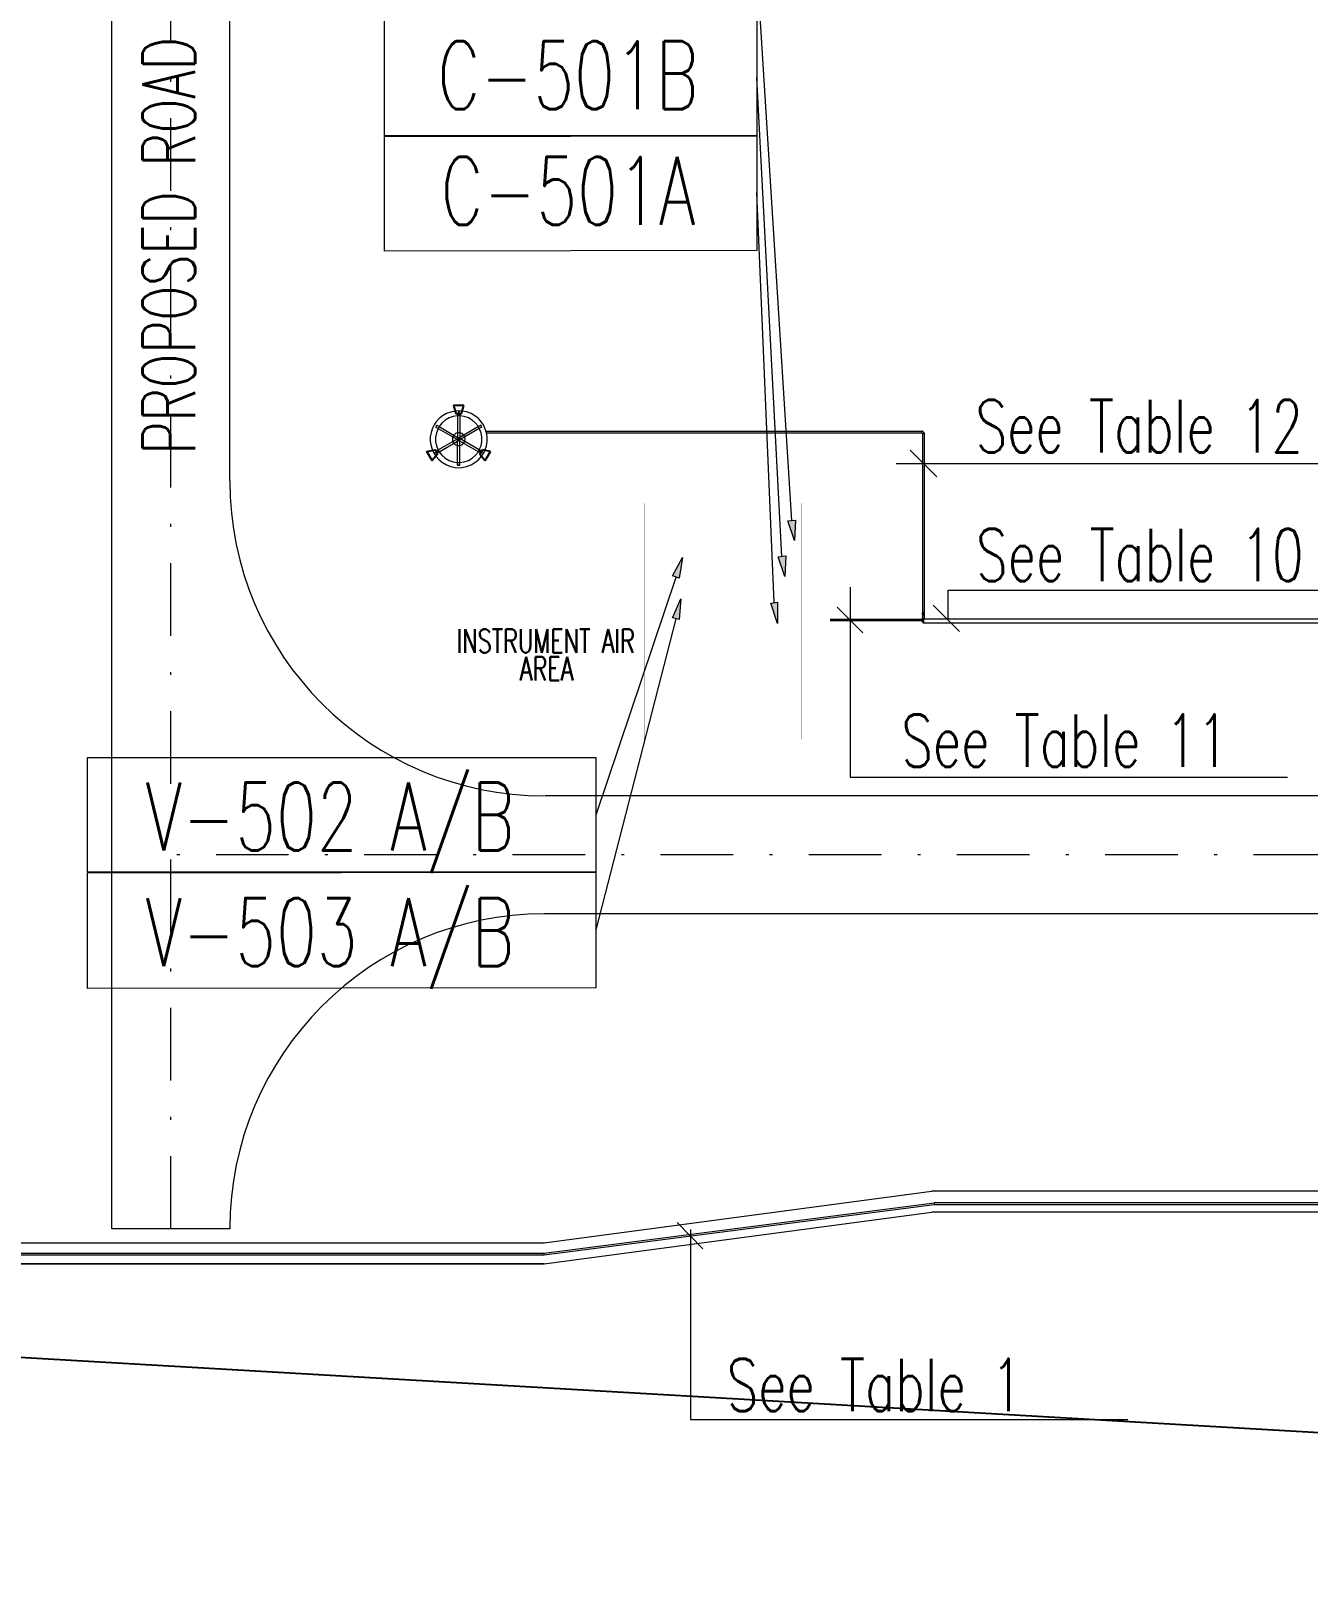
# Model space of a CAD drawing. Header units: inches. Extents: x -1128 to 651, y 96 to 845.
# Drawn here: x -1022.3 to -978.3, y 668.3 to 721.1 of the extents above; entities that cross this region are included whole.
import ezdxf
from ezdxf.enums import TextEntityAlignment as Align

# ---------------------------------------------------------------- set-up
doc = ezdxf.new("R2010")
doc.units = ezdxf.units.IN
doc.header["$MEASUREMENT"] = 0
doc.linetypes.add('DASHDOT', pattern=[1, 0.5, -0.25, 0, -0.25])
for name, color, linetype in [('Background Stuff', 253, 'Continuous'), ('Cable Trench', 2, 'Continuous'), ('Layer 1', 7, 'Continuous')]:
    doc.layers.add(name, color=color, linetype=linetype)
for name, color, linetype, lineweight in [('Cables', 7, 'Continuous', 0), ('Labels', 7, 'Continuous', 0), ('Layout', 6, 'Continuous', 18)]:
    doc.layers.add(name, color=color, linetype=linetype, lineweight=lineweight)
doc.styles.add('HZTXT', font='txt_qlt.shx', dxfattribs={"width": 0.7, "bigfont": 'hztxt.shx'})

# ---------------------------------------------------------------- blocks, each defined once
blk = doc.blocks.new('Tower Light')
for p, q in [((0.045, 0.248), (-0.03, 0.248)), ((-0.03, 0.248), (-0.012, 0.191)), ((0.027, 0.191), (0.045, 0.248)), ((-0.012, 0.191), (0.027, 0.191)), ((0.181, -0.074), (0.16, -0.105)), ((0.16, -0.105), (0.2, -0.15)), ((0.237, -0.085), (0.181, -0.074)), ((0.2, -0.15), (0.237, -0.085))]:
    blk.add_line(p, q)
blk.add_lwpolyline([(-0.145, -0.105), (-0.185, -0.15), (-0.222, -0.085), (-0.163, -0.074), (-0.145, -0.105)])
at = {"layer": 'Layer 1', "lineweight": 5}
for points in [[(-0.157, 0.128), (-0.17, 0.108)], [(-0.017, 0.208), (-0.05, 0.201), (-0.08, 0.19), (-0.11, 0.173), (-0.135, 0.153), (-0.157, 0.128)], [(0.008, 0.173), (0, 0.173), (-0.032, 0.168), (-0.062, 0.158), (-0.09, 0.141), (-0.115, 0.12), (-0.135, 0.095), (-0.138, 0.088)], [(0.008, 0.21), (-0.017, 0.208)], [(0, 0.191), (0, 0.005)], [(0.032, 0.208), (0.008, 0.21)], [(0.153, 0.088), (0.15, 0.095), (0.13, 0.12), (0.105, 0.141), (0.078, 0.158), (0.047, 0.168), (0.015, 0.173), (0.008, 0.173)], [(0.015, 0.191), (0.015, 0.005)], [(0.173, 0.128), (0.15, 0.153), (0.125, 0.173), (0.097, 0.19), (0.065, 0.203), (0.032, 0.208)], [(0.187, 0.108), (0.173, 0.128)], [(-0.182, 0.085), (-0.192, 0.053), (-0.198, 0.021), (-0.198, -0.012), (-0.192, -0.045), (-0.182, -0.077)], [(-0.17, 0.108), (-0.182, 0.085)], [(-0.138, 0.088), (-0.142, 0.081), (-0.153, 0.051), (-0.16, 0.02), (-0.16, -0.012), (-0.153, -0.044), (-0.142, -0.074), (-0.138, -0.08)], [(-0.158, 0.091), (-0.142, 0.081), (-0.007, 0.005), (0.003, -0.002)], [(-0.158, -0.084), (-0.142, -0.074), (-0.007, 0.005), (0.003, 0.011)], [(-0.15, 0.105), (-0.135, 0.095), (0, 0.016), (0.012, 0.011)], [(0.055, 0.005), (0.052, 0.021), (0.043, 0.033), (0.032, 0.045), (0.015, 0.05), (0, 0.05), (-0.015, 0.045), (-0.028, 0.033), (-0.037, 0.021), (-0.038, 0.005), (-0.037, -0.012), (-0.028, -0.025), (-0.015, -0.037), (0, -0.042), (0.015, -0.042), (0.032, -0.037), (0.043, -0.025), (0.052, -0.012), (0.055, 0.005)], [(-0.037, 0.021), (-0.038, 0.005), (-0.037, -0.012)], [(-0.028, 0.033), (-0.037, 0.021)], [(0, 0.05), (-0.015, 0.045), (-0.028, 0.033)], [(0.017, 0.005), (0.015, 0.011), (0.008, 0.013), (0.002, 0.011), (-0.002, 0.005), (0.002, -0.002), (0.008, -0.005), (0.015, -0.002), (0.017, 0.005), (0.015, 0.011), (0.008, 0.013), (0.002, 0.011), (-0.002, 0.005), (0.002, -0.002), (0.008, -0.005), (0.015, -0.002), (0.017, 0.005)], [(0.015, 0.05), (0, 0.05)], [(0, -0.184), (0, 0.005)], [(0.167, 0.105), (0.15, 0.095), (0.015, 0.016), (0.003, 0.011)], [(0.173, 0.091), (0.157, 0.081), (0.023, 0.005), (0.012, -0.002)], [(0.173, -0.084), (0.157, -0.074), (0.023, 0.005), (0.012, 0.011)], [(0.043, 0.033), (0.032, 0.045), (0.015, 0.05)], [(0.015, -0.184), (0.015, 0.005)], [(0.052, 0.021), (0.043, 0.033)], [(0.052, -0.012), (0.055, 0.005), (0.052, 0.021)], [(0.153, -0.08), (0.157, -0.074), (0.17, -0.044), (0.175, -0.012), (0.175, 0.02), (0.17, 0.051), (0.157, 0.081), (0.153, 0.088)], [(0.197, 0.085), (0.187, 0.108)], [(0.197, -0.077), (0.208, -0.045), (0.213, -0.012), (0.213, 0.021), (0.208, 0.053), (0.197, 0.085)], [(-0.182, -0.077), (-0.17, -0.099)], [(-0.17, -0.099), (-0.157, -0.119)], [(-0.15, -0.095), (-0.135, -0.087), (0, -0.009), (0.012, -0.002)], [(-0.138, -0.08), (-0.135, -0.087), (-0.115, -0.112), (-0.09, -0.134), (-0.062, -0.149), (-0.032, -0.16), (0, -0.164), (0.008, -0.165)], [(-0.037, -0.012), (-0.028, -0.025)], [(-0.028, -0.025), (-0.015, -0.037), (0, -0.042)], [(0, -0.042), (0.008, -0.042)], [(0.167, -0.095), (0.15, -0.087), (0.015, -0.009), (0.003, -0.002)], [(0.008, -0.042), (0.015, -0.042)], [(0.008, -0.165), (0.015, -0.164), (0.047, -0.16), (0.078, -0.149), (0.105, -0.134), (0.13, -0.112), (0.15, -0.087), (0.153, -0.08)], [(0.015, -0.042), (0.032, -0.037), (0.043, -0.025)], [(0.043, -0.025), (0.052, -0.012)], [(0.187, -0.099), (0.17, -0.09), (0.155, -0.08), (0.153, -0.08), (0.187, -0.099), (0.17, -0.09), (0.155, -0.08), (0.153, -0.08), (0.187, -0.099)], [(0.173, -0.119), (0.187, -0.099)], [(0.187, -0.099), (0.197, -0.077)], [(-0.157, -0.119), (-0.135, -0.144), (-0.11, -0.165), (-0.08, -0.182), (-0.05, -0.194), (-0.017, -0.2)], [(-0.017, -0.2), (0.008, -0.202)], [(0.008, -0.202), (0.032, -0.2)], [(0.032, -0.2), (0.065, -0.194), (0.097, -0.182), (0.125, -0.165), (0.15, -0.144), (0.173, -0.119)]]:
    blk.add_lwpolyline(points, dxfattribs=at)
for points, knots in [([(-0.012, 0.191), (-0.012, 0.191), (-0.03, 0.248), (-0.03, 0.248), (-0.03, 0.248), (-0.012, 0.191), (-0.012, 0.191)], [0, 0, 0, 0, 1, 1, 1, 2, 2, 2, 2]), ([(-0.03, 0.248), (-0.03, 0.248), (0.045, 0.248), (0.045, 0.248), (0.045, 0.248), (-0.03, 0.248), (-0.03, 0.248)], [0, 0, 0, 0, 1, 1, 1, 2, 2, 2, 2]), ([(0.045, 0.248), (0.045, 0.248), (-0.03, 0.248), (-0.03, 0.248), (-0.03, 0.248), (0.045, 0.248), (0.045, 0.248)], [0, 0, 0, 0, 1, 1, 1, 2, 2, 2, 2]), ([(-0.03, 0.248), (-0.03, 0.248), (-0.012, 0.191), (-0.012, 0.191), (-0.012, 0.191), (-0.03, 0.248), (-0.03, 0.248)], [0, 0, 0, 0, 1, 1, 1, 2, 2, 2, 2]), ([(0.027, 0.191), (0.027, 0.191), (0.045, 0.248), (0.045, 0.248), (0.045, 0.248), (0.027, 0.191), (0.027, 0.191)], [0, 0, 0, 0, 1, 1, 1, 2, 2, 2, 2]), ([(0.045, 0.248), (0.045, 0.248), (0.027, 0.191), (0.027, 0.191), (0.027, 0.191), (0.045, 0.248), (0.045, 0.248)], [0, 0, 0, 0, 1, 1, 1, 2, 2, 2, 2]), ([(-0.012, 0.191), (-0.012, 0.191), (0.027, 0.191), (0.027, 0.191), (0.027, 0.191), (-0.012, 0.191), (-0.012, 0.191)], [0, 0, 0, 0, 1, 1, 1, 2, 2, 2, 2]), ([(0.027, 0.191), (0.027, 0.191), (-0.012, 0.191), (-0.012, 0.191), (-0.012, 0.191), (0.027, 0.191), (0.027, 0.191)], [0, 0, 0, 0, 1, 1, 1, 2, 2, 2, 2]), ([(0.008, 0.191), (0.008, 0.191), (0.015, 0.191), (0.015, 0.191), (0.015, 0.191), (0, 0.191), (0, 0.191), (0, 0.191), (0.015, 0.191), (0.015, 0.191), (0.015, 0.191), (0, 0.191), (0, 0.191), (0, 0.191), (0.008, 0.191), (0.008, 0.191)], [0, 0, 0, 0, 1, 1, 1, 2, 2, 2, 3, 3, 3, 4, 4, 4, 5, 5, 5, 5]), ([(0.008, 0.21), (0.008, 0.21), (0.008, 0.173), (0.008, 0.173), (0.008, 0.173), (0.008, 0.21), (0.008, 0.21), (0.008, 0.21), (0.008, 0.173), (0.008, 0.173), (0.008, 0.173), (0.008, 0.21), (0.008, 0.21)], [0, 0, 0, 0, 1, 1, 1, 2, 2, 2, 3, 3, 3, 4, 4, 4, 4]), ([(-0.15, 0.105), (-0.15, 0.105), (-0.158, 0.091), (-0.158, 0.091), (-0.158, 0.091), (-0.15, 0.105), (-0.15, 0.105)], [0, 0, 0, 0, 1, 1, 1, 2, 2, 2, 2]), ([(0.008, 0.005), (0.008, 0.005), (0.003, 0.011), (0.003, 0.011), (0.003, 0.011), (0.012, -0.002), (0.012, -0.002), (0.012, -0.002), (0.008, 0.005), (0.008, 0.005), (0.008, 0.005), (0.012, -0.002), (0.012, -0.002), (0.012, -0.002), (0.003, 0.011), (0.003, 0.011), (0.003, 0.011), (0.008, 0.005), (0.008, 0.005), (0.008, 0.005), (0.003, -0.002), (0.003, -0.002), (0.003, -0.002), (0.012, 0.011), (0.012, 0.011), (0.012, 0.011), (0.008, 0.005), (0.008, 0.005), (0.008, 0.005), (0.012, 0.011), (0.012, 0.011), (0.012, 0.011), (0.003, -0.002), (0.003, -0.002), (0.003, -0.002), (0.008, 0.005), (0.008, 0.005), (0.008, 0.005), (0.015, 0.005), (0.015, 0.005), (0.015, 0.005), (0, 0.005), (0, 0.005), (0, 0.005), (0.008, 0.005), (0.008, 0.005), (0.008, 0.005), (0, 0.005), (0, 0.005), (0, 0.005), (0.015, 0.005), (0.015, 0.005), (0.015, 0.005), (0.008, 0.005), (0.008, 0.005)], [0, 0, 0, 0, 1, 1, 1, 2, 2, 2, 3, 3, 3, 4, 4, 4, 5, 5, 5, 6, 6, 6, 7, 7, 7, 8, 8, 8, 9, 9, 9, 10, 10, 10, 11, 11, 11, 12, 12, 12, 13, 13, 13, 14, 14, 14, 15, 15, 15, 16, 16, 16, 17, 17, 17, 18, 18, 18, 18]), ([(0.167, 0.105), (0.167, 0.105), (0.173, 0.091), (0.173, 0.091), (0.173, 0.091), (0.167, 0.105), (0.167, 0.105)], [0, 0, 0, 0, 1, 1, 1, 2, 2, 2, 2]), ([(-0.222, -0.085), (-0.222, -0.085), (-0.163, -0.074), (-0.163, -0.074), (-0.163, -0.074), (-0.222, -0.085), (-0.222, -0.085)], [0, 0, 0, 0, 1, 1, 1, 2, 2, 2, 2]), ([(-0.163, -0.074), (-0.163, -0.074), (-0.222, -0.085), (-0.222, -0.085), (-0.222, -0.085), (-0.163, -0.074), (-0.163, -0.074)], [0, 0, 0, 0, 1, 1, 1, 2, 2, 2, 2]), ([(-0.185, -0.15), (-0.185, -0.15), (-0.222, -0.085), (-0.222, -0.085), (-0.222, -0.085), (-0.185, -0.15), (-0.185, -0.15)], [0, 0, 0, 0, 1, 1, 1, 2, 2, 2, 2]), ([(-0.222, -0.085), (-0.222, -0.085), (-0.185, -0.15), (-0.185, -0.15), (-0.185, -0.15), (-0.222, -0.085), (-0.222, -0.085)], [0, 0, 0, 0, 1, 1, 1, 2, 2, 2, 2]), ([(-0.185, -0.15), (-0.185, -0.15), (-0.145, -0.105), (-0.145, -0.105), (-0.145, -0.105), (-0.185, -0.15), (-0.185, -0.15)], [0, 0, 0, 0, 1, 1, 1, 2, 2, 2, 2]), ([(-0.145, -0.105), (-0.145, -0.105), (-0.185, -0.15), (-0.185, -0.15), (-0.185, -0.15), (-0.145, -0.105), (-0.145, -0.105)], [0, 0, 0, 0, 1, 1, 1, 2, 2, 2, 2]), ([(-0.155, -0.09), (-0.155, -0.09), (-0.138, -0.08), (-0.138, -0.08), (-0.138, -0.08), (-0.14, -0.08), (-0.14, -0.08), (-0.14, -0.08), (-0.155, -0.09), (-0.155, -0.09), (-0.155, -0.09), (-0.17, -0.099), (-0.17, -0.099), (-0.17, -0.099), (-0.155, -0.09), (-0.155, -0.09), (-0.155, -0.09), (-0.138, -0.08), (-0.138, -0.08), (-0.138, -0.08), (-0.14, -0.08), (-0.14, -0.08), (-0.14, -0.08), (-0.155, -0.09), (-0.155, -0.09), (-0.155, -0.09), (-0.17, -0.099), (-0.17, -0.099), (-0.17, -0.099), (-0.155, -0.09), (-0.155, -0.09)], [0, 0, 0, 0, 1, 1, 1, 2, 2, 2, 3, 3, 3, 4, 4, 4, 5, 5, 5, 6, 6, 6, 7, 7, 7, 8, 8, 8, 9, 9, 9, 10, 10, 10, 10]), ([(-0.163, -0.074), (-0.163, -0.074), (-0.145, -0.105), (-0.145, -0.105), (-0.145, -0.105), (-0.163, -0.074), (-0.163, -0.074)], [0, 0, 0, 0, 1, 1, 1, 2, 2, 2, 2]), ([(-0.145, -0.105), (-0.145, -0.105), (-0.163, -0.074), (-0.163, -0.074), (-0.163, -0.074), (-0.145, -0.105), (-0.145, -0.105)], [0, 0, 0, 0, 1, 1, 1, 2, 2, 2, 2]), ([(-0.15, -0.095), (-0.15, -0.095), (-0.158, -0.084), (-0.158, -0.084), (-0.158, -0.084), (-0.15, -0.095), (-0.15, -0.095)], [0, 0, 0, 0, 1, 1, 1, 2, 2, 2, 2]), ([(0.16, -0.105), (0.16, -0.105), (0.18, -0.074), (0.18, -0.074), (0.18, -0.074), (0.16, -0.105), (0.16, -0.105)], [0, 0, 0, 0, 1, 1, 1, 2, 2, 2, 2]), ([(0.18, -0.074), (0.18, -0.074), (0.237, -0.085), (0.237, -0.085), (0.237, -0.085), (0.18, -0.074), (0.18, -0.074), (0.18, -0.074), (0.16, -0.105), (0.16, -0.105), (0.16, -0.105), (0.18, -0.074), (0.18, -0.074)], [0, 0, 0, 0, 1, 1, 1, 2, 2, 2, 3, 3, 3, 4, 4, 4, 4]), ([(0.16, -0.105), (0.16, -0.105), (0.2, -0.15), (0.2, -0.15), (0.2, -0.15), (0.16, -0.105), (0.16, -0.105)], [0, 0, 0, 0, 1, 1, 1, 2, 2, 2, 2]), ([(0.2, -0.15), (0.2, -0.15), (0.16, -0.105), (0.16, -0.105), (0.16, -0.105), (0.2, -0.15), (0.2, -0.15)], [0, 0, 0, 0, 1, 1, 1, 2, 2, 2, 2]), ([(0.173, -0.084), (0.173, -0.084), (0.167, -0.095), (0.167, -0.095), (0.167, -0.095), (0.173, -0.084), (0.173, -0.084)], [0, 0, 0, 0, 1, 1, 1, 2, 2, 2, 2]), ([(0.237, -0.085), (0.237, -0.085), (0.18, -0.074), (0.18, -0.074), (0.18, -0.074), (0.237, -0.085), (0.237, -0.085), (0.237, -0.085), (0.2, -0.15), (0.2, -0.15), (0.2, -0.15), (0.237, -0.085), (0.237, -0.085)], [0, 0, 0, 0, 1, 1, 1, 2, 2, 2, 3, 3, 3, 4, 4, 4, 4]), ([(0.2, -0.15), (0.2, -0.15), (0.237, -0.085), (0.237, -0.085), (0.237, -0.085), (0.2, -0.15), (0.2, -0.15)], [0, 0, 0, 0, 1, 1, 1, 2, 2, 2, 2]), ([(0.015, -0.184), (0.015, -0.184), (0, -0.184), (0, -0.184), (0, -0.184), (0.015, -0.184), (0.015, -0.184)], [0, 0, 0, 0, 1, 1, 1, 2, 2, 2, 2])]:
    blk.add_open_spline(points, degree=3, knots=knots, dxfattribs=at)

msp = doc.modelspace()

# ---------------------------------------------------------------- hatches: boundary and pattern name
at = {"layer": 'Layer 1'}
for points in [[(-995.966, 704.258), (-995.994, 703.548), (-996.221, 704.23)], [(-1000.191, 702.34), (-999.85, 702.964), (-999.964, 702.254)], [(-996.3, 703.02), (-996.328, 702.31), (-996.555, 702.992)], [(-1000.191, 700.891), (-999.907, 701.544), (-999.964, 700.834)], [(-996.583, 701.431), (-996.583, 700.692), (-996.81, 701.402)]]:
    msp.add_hatch(color=0, dxfattribs=at).paths.add_polyline_path(points)

# ---------------------------------------------------------------- linework, layer by layer
at = {"layer": 'Background Stuff', "ltscale": 200}
msp.add_lwpolyline([(-913.176, 668.265), (-970.428, 672.119), (-970.416, 672.425), (-1066.033, 677.958), (-1107.665, 680.475), (-1099.4, 713.29), (-1094.57, 732.167), (-1094.213, 733.133), (-1093.815, 733.791), (-1093.318, 734.252), (-1093.088, 734.384), (-1088.696, 736.954), (-1081.839, 739.464), (-1082.048, 739.862), (-1077.724, 741.419)], dxfattribs=at)
at = {"layer": 'Cable Trench', "color": 2, "lineweight": 15}
for p, q in [((-1004.614, 679.394), (-991.28, 681.174)), ((-974.664, 681.174), (-991.28, 681.174)), ((-1004.614, 678.672), (-991.28, 680.451)), ((-974.664, 680.451), (-991.272, 680.451))]:
    msp.add_line(p, q, dxfattribs=at)
at = {"layer": 'Cable Trench', "color": 2, "linetype": 'Continuous', "lineweight": 15}
msp.add_lwpolyline([(-1031.232, 679.394), (-1029.837, 679.394), (-1004.614, 679.394)], dxfattribs=at)
at = {"layer": 'Cable Trench', "color": 2, "lineweight": 15}
msp.add_lwpolyline([(-1031.413, 678.672), (-1030.018, 678.672), (-1004.614, 678.672), (-1030.018, 678.672)], dxfattribs=at)
at = {"layer": 'Cables', "color": 0, "lineweight": 0}
for p, q in [((-991.586, 707.233), (-991.529, 707.233)), ((-1031.713, 679.033), (-1004.614, 679.033)), ((-1031.713, 678.976), (-1004.614, 678.976))]:
    msp.add_line(p, q, dxfattribs=at)
at = {"layer": 'Cables', "color": 0}
for p, q in [((-990.706, 700.805), (-990.706, 701.85)), ((-1004.614, 679.033), (-991.19, 680.767)), ((-1004.614, 678.976), (-991.19, 680.71))]:
    msp.add_line(p, q, dxfattribs=at)
at = {"layer": 'Cables', "color": 0, "lineweight": 0}
for points in [[(-1006.597, 707.261), (-991.614, 707.261)], [(-991.614, 707.261), (-991.586, 707.233), (-991.614, 707.261), (-991.614, 707.318)], [(-991.586, 707.233), (-991.586, 701.033)]]:
    msp.add_lwpolyline(points, dxfattribs=at)
msp.add_lwpolyline([(-991.529, 707.233), (-991.529, 707.256), (-991.591, 707.318), (-991.614, 707.318), (-991.591, 707.318), (-991.529, 707.256)], close=True, dxfattribs=at)
at = {"layer": 'Cables', "color": 0}
msp.add_lwpolyline([(-974.108, 680.767), (-991.19, 680.767), (-991.19, 680.71), (-974.108, 680.71)], close=True, dxfattribs=at)
msp.add_lwpolyline([(-1004.614, 678.976), (-1004.614, 679.033)], dxfattribs=at)
at = {"layer": 'Cables', "color": 0, "lineweight": 0}
for points in [[(-1006.616, 707.318), (-1006.616, 707.318), (-1006.597, 707.261), (-1006.597, 707.261), (-1006.597, 707.261), (-1006.616, 707.318), (-1006.616, 707.318), (-1006.616, 707.318), (-991.614, 707.318), (-991.614, 707.318)], [(-991.529, 707.233), (-991.529, 707.233), (-991.529, 707.233), (-991.529, 707.233), (-991.529, 707.233), (-991.529, 707.233), (-991.529, 707.233), (-991.529, 707.233), (-991.529, 701.033), (-991.529, 701.033)]]:
    msp.add_open_spline(points, degree=3, knots=[0, 0, 0, 0, 1, 1, 1, 2, 2, 2, 3, 3, 3, 3], dxfattribs=at)
at = {"layer": 'Layer 1', "color": 0, "lineweight": 5}
for points in [[(-996.093, 704.244), (-997.294, 723.412)], [(-1010.103, 721.453), (-997.294, 721.453), (-997.294, 717.477), (-1010.103, 717.477), (-1010.103, 721.453)], [(-996.428, 703.006), (-997.294, 719.465)], [(-1010.103, 717.448), (-997.294, 717.477), (-997.294, 713.529), (-1010.103, 713.501), (-1010.103, 717.448)], [(-996.697, 701.417), (-997.294, 715.517)], [(-1000.077, 702.283), (-1002.832, 694.104)], [(-994.085, 701.942), (-994.085, 695.41), (-979.033, 695.41)], [(-993.645, 700.381), (-994.525, 701.262)], [(-991.586, 701.005), (-991.586, 701.062)], [(-991.586, 701.005), (-991.586, 700.863)], [(-991.529, 700.976), (-991.529, 701.062)], [(-1000.077, 700.863), (-1002.832, 690.156)], [(-994.769, 700.806), (-991.588, 700.806)], [(-991.588, 700.834), (-991.56, 700.834)], [(-991.588, 700.806), (-991.56, 700.806)], [(-991.586, 700.749), (-991.586, 700.863)], [(-991.586, 700.749), (-991.586, 700.863)], [(-991.557, 700.863), (-991.586, 700.863)], [(-991.586, 700.863), (-991.586, 700.834), (-991.557, 700.834)], [(-991.557, 700.749), (-991.586, 700.749)], [(-991.586, 700.749), (-991.557, 700.721)], [(-991.557, 700.749), (-991.557, 700.863)], [(-991.557, 700.834), (-991.557, 700.863)], [(-991.557, 700.863), (-991.557, 700.749), (-991.557, 700.778), (-991.557, 700.863)], [(-991.557, 700.863), (-991.557, 700.749)], [(-991.557, 700.834), (-991.557, 700.863)], [(-991.557, 700.721), (-991.557, 700.834)], [(-991.557, 700.721), (-991.557, 700.834)], [(-991.557, 700.749), (-991.557, 700.778)], [(-991.557, 700.749), (-991.557, 700.778)], [(-991.557, 700.721), (-991.557, 700.749)], [(-991.557, 700.721), (-991.557, 700.749)], [(-1020.327, 696.092), (-1002.832, 696.092), (-1002.832, 692.144), (-1020.327, 692.144), (-1020.327, 696.092)], [(-1020.327, 692.116), (-1002.832, 692.144), (-1002.832, 688.168), (-1020.327, 688.14), (-1020.327, 692.116)], [(-999.153, 679.187), (-1000.033, 680.096)], [(-999.579, 679.849), (-999.579, 673.317), (-984.527, 673.317)]]:
    msp.add_lwpolyline(points, dxfattribs=at)
at = {"layer": 'Layer 1', "color": 7, "lineweight": 5, "true_color": 0xffffff}
for points in [[(-991.103, 705.748), (-992.012, 706.656)], [(-990.315, 700.417), (-991.224, 701.326)], [(-991.586, 700.863), (-991.586, 700.891)]]:
    msp.add_lwpolyline(points, dxfattribs=at)
at = {"layer": 'Layer 1', "color": 0, "lineweight": 0}
for points in [[(-992.495, 706.202), (-977.131, 706.202)], [(-995.966, 704.258), (-995.994, 703.548), (-996.221, 704.23), (-995.966, 704.258)], [(-1000.191, 702.34), (-999.85, 702.964), (-999.964, 702.254), (-1000.191, 702.34)], [(-996.3, 703.02), (-996.328, 702.31), (-996.555, 702.992), (-996.3, 703.02)], [(-1000.191, 700.891), (-999.907, 701.544), (-999.964, 700.834), (-1000.191, 700.891)], [(-990.706, 701.85), (-977.131, 701.85)], [(-996.583, 701.431), (-996.583, 700.692), (-996.81, 701.402), (-996.583, 701.431)], [(-991.586, 700.859), (-974.546, 700.859)], [(-991.559, 700.723), (-974.547, 700.72)]]:
    msp.add_lwpolyline(points, dxfattribs=at)
at = {"layer": 'Layer 1', "color": 7, "lineweight": 5, "true_color": 0xffffff}
for points in [[(-991.586, 701.062), (-991.586, 701.062), (-991.529, 701.062), (-991.529, 701.062), (-991.529, 701.062), (-991.586, 701.062), (-991.586, 701.062)], [(-991.529, 700.863), (-991.529, 700.863), (-991.586, 700.863), (-991.586, 700.863), (-991.586, 700.863), (-991.529, 700.863), (-991.529, 700.863)]]:
    msp.add_open_spline(points, degree=3, knots=[0, 0, 0, 0, 1, 1, 1, 2, 2, 2, 2], dxfattribs=at)
at = {"layer": 'Layer 1', "color": 0, "lineweight": 5}
for points, knots in [([(-991.529, 701.033), (-991.529, 701.033), (-991.586, 701.033), (-991.586, 701.033), (-991.586, 701.033), (-991.529, 701.033), (-991.529, 701.033)], [0, 0, 0, 0, 1, 1, 1, 2, 2, 2, 2]), ([(-991.586, 701.005), (-991.586, 701.005), (-991.586, 701.033), (-991.586, 701.033), (-991.586, 701.033), (-991.586, 701.005), (-991.586, 701.005)], [0, 0, 0, 0, 1, 1, 1, 2, 2, 2, 2]), ([(-991.586, 701.033), (-991.586, 701.033), (-991.529, 701.033), (-991.529, 701.033), (-991.529, 701.033), (-991.586, 701.033), (-991.586, 701.033)], [0, 0, 0, 0, 1, 1, 1, 2, 2, 2, 2]), ([(-991.586, 701.005), (-991.586, 701.005), (-991.529, 701.005), (-991.529, 701.005), (-991.529, 701.005), (-991.586, 701.005), (-991.586, 701.005), (-991.586, 701.005), (-991.586, 701.033), (-991.586, 701.033), (-991.586, 701.033), (-991.586, 701.005), (-991.586, 701.005), (-991.586, 701.005), (-991.586, 700.976), (-991.586, 700.976)], [0, 0, 0, 0, 1, 1, 1, 2, 2, 2, 3, 3, 3, 4, 4, 4, 5, 5, 5, 5]), ([(-991.529, 701.005), (-991.529, 701.005), (-991.586, 701.005), (-991.586, 701.005), (-991.586, 701.005), (-991.529, 701.005), (-991.529, 701.005), (-991.529, 701.005), (-991.529, 700.863), (-991.529, 700.863)], [0, 0, 0, 0, 1, 1, 1, 2, 2, 2, 3, 3, 3, 3]), ([(-991.588, 700.834), (-991.588, 700.834), (-991.588, 700.806), (-991.588, 700.806), (-991.588, 700.806), (-991.588, 700.834), (-991.588, 700.834), (-991.588, 700.834), (-994.769, 700.834), (-994.769, 700.834)], [0, 0, 0, 0, 1, 1, 1, 2, 2, 2, 3, 3, 3, 3]), ([(-991.586, 700.976), (-991.586, 700.976), (-991.529, 700.976), (-991.529, 700.976), (-991.529, 700.976), (-991.586, 700.976), (-991.586, 700.976)], [0, 0, 0, 0, 1, 1, 1, 2, 2, 2, 2]), ([(-991.56, 700.806), (-991.56, 700.806), (-991.56, 700.834), (-991.56, 700.834), (-991.56, 700.834), (-991.56, 700.806), (-991.56, 700.806)], [0, 0, 0, 0, 1, 1, 1, 2, 2, 2, 2])]:
    msp.add_open_spline(points, degree=3, knots=knots, dxfattribs=at)
at = {"layer": 'Layout'}
for p, q in [((-1015.43, 705.6), (-1015.43, 745.335)), ((-1019.491, 679.878), (-1019.491, 731.846)), ((-977.705, 694.77), (-1004.575, 694.77)), ((-977.705, 690.708), (-1004.6, 690.708)), ((-1015.43, 679.878), (-1019.491, 679.878))]:
    msp.add_line(p, q, dxfattribs=at)
at = {"layer": 'Layout', "linetype": 'DASHDOT', "ltscale": 5}
for p, q in [((-1017.46, 679.878), (-1017.46, 743.66)), ((-977.705, 692.739), (-1017.46, 692.739))]:
    msp.add_line(p, q, dxfattribs=at)
at = {"layer": 'Layout', "const_width": 0.000902}
msp.add_lwpolyline([(-995.755, 696.713), (-995.755, 704.836), (-1001.17, 704.836), (-1001.17, 696.713)], close=True, dxfattribs=at)
msp.add_lwpolyline([(-995.755, 696.713), (-995.755, 704.836), (-1001.17, 704.836), (-1001.17, 696.713)], close=True, dxfattribs=at)
msp.add_lwpolyline([(-995.755, 696.713), (-995.755, 704.836), (-1001.17, 704.836), (-1001.17, 696.713)], close=True, dxfattribs=at)
at = {"layer": 'Layout'}
for centre, start, end in [((-1004.6, 705.6), 180, 270), ((-1004.6, 679.878), 90, 180)]:
    msp.add_arc(centre, 10.83, start, end, dxfattribs=at)

# ---------------------------------------------------------------- block references
at = {"color": 0, "xscale": 4.75237728, "yscale": 4.75237728, "zscale": 4.75237728}
msp.add_blockref('Tower Light', (-1007.589, 707.018), dxfattribs=at)

# ---------------------------------------------------------------- texts
at = {"color": 0, "lineweight": 9, "style": 'HZTXT', "width": 0.7}
for s, p in [('C-501B', (-1003.791, 718.388)), ('C-501A', (-1003.791, 714.412)), ('V-502 A/B', (-1011.979, 692.887)), ('V-503 A/B', (-1011.979, 688.911))]:
    msp.add_text(s, height=2.3393, dxfattribs=at).set_placement(p, align=Align.CENTER)
at = {"style": 'HZTXT', "width": 0.7}
for s, p in [('See Table 12', (-984.132, 706.583)), ('See Table 10', (-984.111, 702.155)), ('See Table 11', (-986.688, 695.763))]:
    msp.add_text(s, height=1.805, dxfattribs=at).set_placement(p, align=Align.CENTER)
at = {"color": 0, "style": 'HZTXT', "width": 0.7}
msp.add_text('See Table 1', height=1.805, dxfattribs=at).set_placement((-993.237, 673.602), align=Align.CENTER)
at = {"layer": 'Background Stuff', "style": 'HZTXT', "width": 0.7}
msp.add_text('PROPOSED ROAD', height=1.805, rotation=90, dxfattribs=at).set_placement((-1016.625, 713.691), align=Align.CENTER)
at = {"layer": 'Labels', "style": 'HZTXT', "width": 0.7}
for s, height, p in [('INSTRUMENT AIR', 0.80864, (-1004.558, 699.692)), ('AREA', 0.8086, (-1004.527, 698.742))]:
    msp.add_text(s, height=height, dxfattribs=at).set_placement(p, align=Align.CENTER)

doc.saveas('drawing.dxf')
